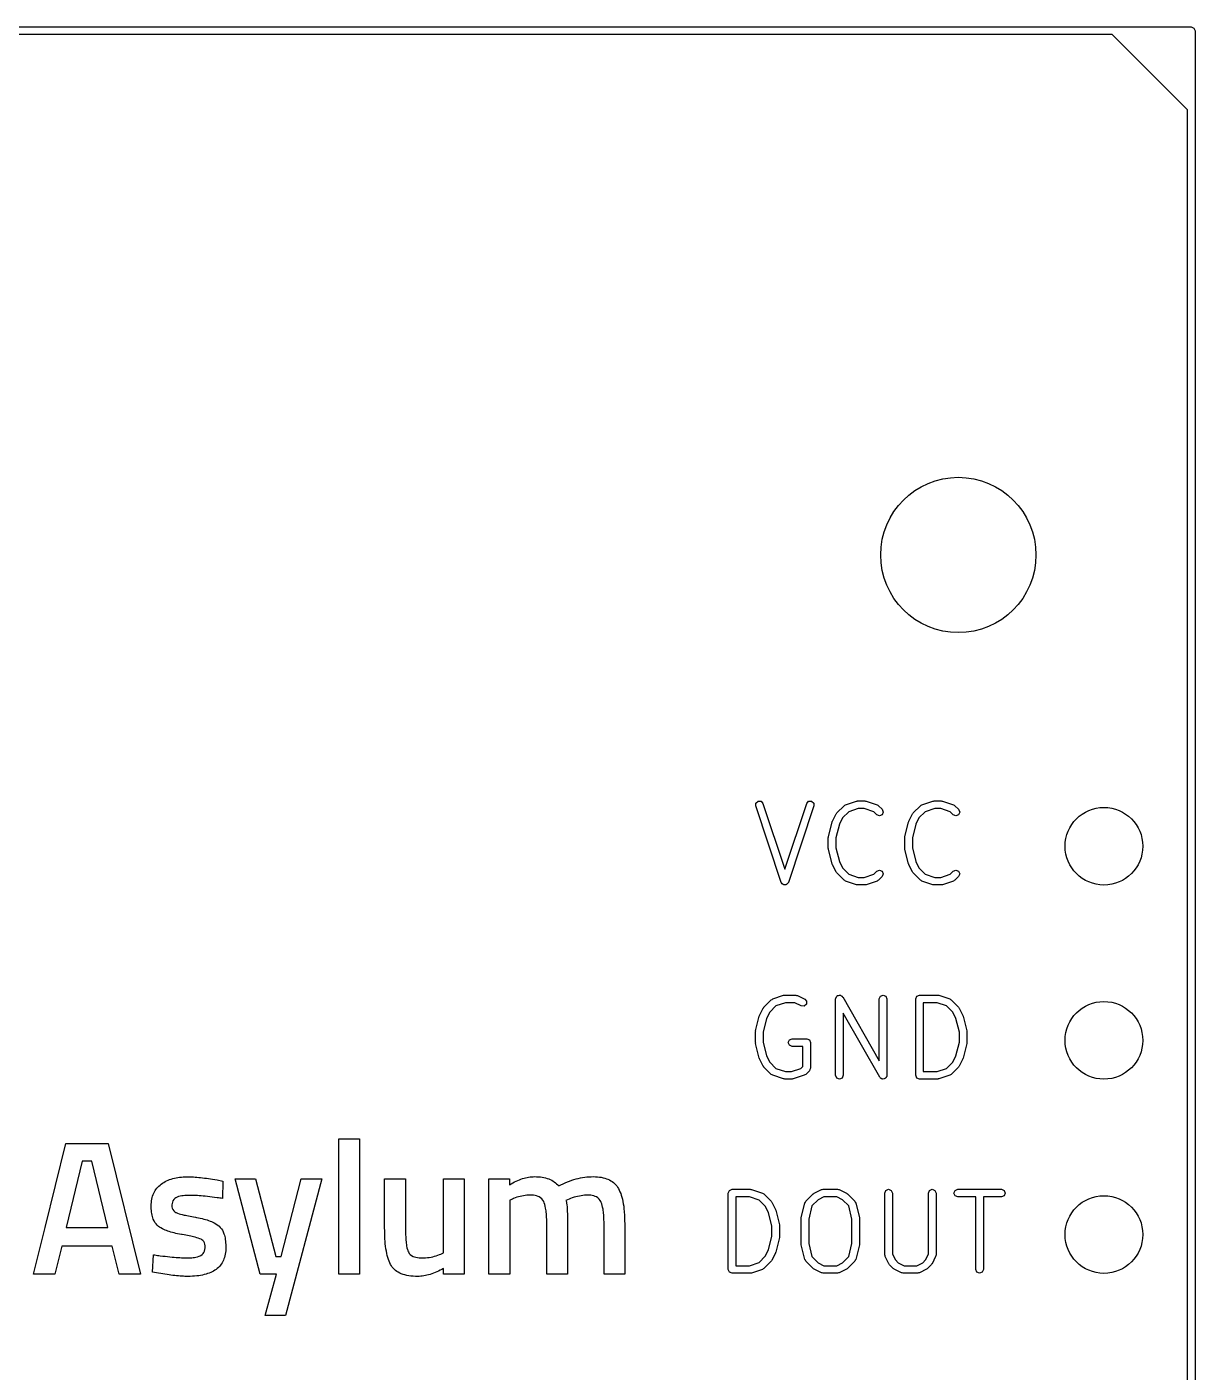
# Model space of a CAD drawing. Extents: x 51 to 109, y -109 to -51.2.
# Drawn here: x 80.52 to 95.81, y -94.51 to -76.91 of the extents above; entities that cross this region are included whole.
import ezdxf

# ---------------------------------------------------------------- set-up
doc = ezdxf.new("R2010")
doc.units = 0
doc.layers.add('BLACK', color=7, linetype='CONTINUOUS')

msp = doc.modelspace()

# ---------------------------------------------------------------- linework, layer by layer
at = {"layer": 'BLACK', "linetype": 'CONTINUOUS'}
for p, q in [((64.262, -76.912), (95.758, -76.912)), ((94.7213, -77.012), (64.312, -77.012)), ((95.708, -77.9987), (94.7213, -77.012)), ((95.758, -76.912), (95.7934, -76.9266)), ((95.7934, -76.9266), (95.808, -76.962)), ((95.808, -76.962), (95.808, -104.319)), ((95.708, -104.319), (95.708, -77.9987)), ((90.0592, -87.1032), (90.0619, -87.0651)), ((90.3926, -88.1032), (90.0592, -87.1032)), ((90.0619, -87.0651), (90.0909, -87.04)), ((90.0909, -87.04), (90.129, -87.0427)), ((90.129, -87.0427), (90.1541, -87.0716)), ((90.1541, -87.0716), (90.44, -87.9293)), ((90.44, -87.9293), (90.7259, -87.0716)), ((90.8208, -87.1032), (90.4874, -88.1032)), ((90.7259, -87.0716), (90.751, -87.0427)), ((90.751, -87.0427), (90.7891, -87.04)), ((90.7891, -87.04), (90.8181, -87.0651)), ((90.8181, -87.0651), (90.8208, -87.1032)), ((91.1189, -87.1949), (91.2142, -87.0997)), ((91.2142, -87.0997), (91.2249, -87.0952)), ((91.2249, -87.0952), (91.2337, -87.0876)), ((91.2337, -87.0876), (91.3766, -87.04)), ((91.3766, -87.04), (91.3848, -87.0406)), ((91.3848, -87.0406), (91.3924, -87.0374)), ((91.3924, -87.0374), (91.4876, -87.0374)), ((91.4876, -87.0374), (91.4952, -87.0406)), ((91.4952, -87.0406), (91.5034, -87.04)), ((91.5034, -87.04), (91.6463, -87.0876)), ((91.6463, -87.0876), (91.6551, -87.0952)), ((91.6551, -87.0952), (91.6658, -87.0997)), ((91.6658, -87.0997), (91.7134, -87.1473)), ((92.1189, -87.1949), (92.2142, -87.0997)), ((92.2142, -87.0997), (92.2249, -87.0952)), ((92.2249, -87.0952), (92.2337, -87.0876)), ((92.2337, -87.0876), (92.3766, -87.04)), ((92.3766, -87.04), (92.3848, -87.0406)), ((92.3848, -87.0406), (92.3924, -87.0374)), ((92.3924, -87.0374), (92.4876, -87.0374)), ((92.4876, -87.0374), (92.4952, -87.0406)), ((92.4952, -87.0406), (92.5034, -87.04)), ((92.5034, -87.04), (92.6463, -87.0876)), ((92.6463, -87.0876), (92.6551, -87.0952)), ((92.6551, -87.0952), (92.6658, -87.0997)), ((92.6658, -87.0997), (92.7134, -87.1473)), ((91.0619, -87.3032), (91.1096, -87.2079)), ((91.1096, -87.2079), (91.1158, -87.2025)), ((91.1158, -87.2025), (91.1189, -87.1949)), ((91.1954, -87.2599), (91.1538, -87.343)), ((91.2765, -87.1787), (91.1954, -87.2599)), ((91.4005, -87.1374), (91.2765, -87.1787)), ((91.4795, -87.1374), (91.4005, -87.1374)), ((91.6035, -87.1787), (91.4795, -87.1374)), ((91.6427, -87.218), (91.6035, -87.1787)), ((91.6781, -87.2327), (91.6427, -87.218)), ((91.7134, -87.218), (91.6781, -87.2327)), ((91.7134, -87.1473), (91.7281, -87.1827)), ((91.7281, -87.1827), (91.7134, -87.218)), ((92.0619, -87.3032), (92.1096, -87.2079)), ((92.1096, -87.2079), (92.1158, -87.2025)), ((92.1158, -87.2025), (92.1189, -87.1949)), ((92.1954, -87.2599), (92.1538, -87.343)), ((92.2765, -87.1787), (92.1954, -87.2599)), ((92.4005, -87.1374), (92.2765, -87.1787)), ((92.4795, -87.1374), (92.4005, -87.1374)), ((92.6035, -87.1787), (92.4795, -87.1374)), ((92.6427, -87.218), (92.6035, -87.1787)), ((92.6781, -87.2327), (92.6427, -87.218)), ((92.7134, -87.218), (92.6781, -87.2327)), ((92.7134, -87.1473), (92.7281, -87.1827)), ((92.7281, -87.1827), (92.7134, -87.218)), ((91.0105, -87.5039), (91.0582, -87.3134)), ((91.0582, -87.3134), (91.0615, -87.3088)), ((91.0615, -87.3088), (91.0619, -87.3032)), ((91.1538, -87.343), (91.109, -87.5221)), ((92.0105, -87.5039), (92.0582, -87.3134)), ((92.0582, -87.3134), (92.0615, -87.3088)), ((92.0615, -87.3088), (92.0619, -87.3032)), ((92.1538, -87.343), (92.109, -87.5221)), ((91.009, -87.516), (91.0115, -87.5101)), ((91.009, -87.6588), (91.009, -87.516)), ((91.0115, -87.5101), (91.0105, -87.5039)), ((91.109, -87.5221), (91.109, -87.6527)), ((92.009, -87.516), (92.0115, -87.5101)), ((92.009, -87.6588), (92.009, -87.516)), ((92.0115, -87.5101), (92.0105, -87.5039)), ((92.109, -87.5221), (92.109, -87.6527)), ((91.0115, -87.6647), (91.009, -87.6588)), ((91.0105, -87.671), (91.0115, -87.6647)), ((91.0582, -87.8614), (91.0105, -87.671)), ((91.109, -87.6527), (91.1538, -87.8319)), ((92.0115, -87.6647), (92.009, -87.6588)), ((92.0105, -87.671), (92.0115, -87.6647)), ((92.0582, -87.8614), (92.0105, -87.671)), ((92.109, -87.6527), (92.1538, -87.8319)), ((91.0615, -87.866), (91.0582, -87.8614)), ((91.0619, -87.8717), (91.0615, -87.866)), ((91.1096, -87.9669), (91.0619, -87.8717)), ((91.1158, -87.9723), (91.1096, -87.9669)), ((91.1189, -87.9799), (91.1158, -87.9723)), ((91.2142, -88.0752), (91.1189, -87.9799)), ((91.1538, -87.8319), (91.1954, -87.9149)), ((91.1954, -87.9149), (91.2765, -87.9961)), ((91.6035, -87.9961), (91.6427, -87.9568)), ((91.6427, -87.9568), (91.6781, -87.9422)), ((91.6781, -87.9422), (91.7134, -87.9568)), ((91.7134, -87.9568), (91.7281, -87.9922)), ((92.0615, -87.866), (92.0582, -87.8614)), ((92.0619, -87.8717), (92.0615, -87.866)), ((92.1096, -87.9669), (92.0619, -87.8717)), ((92.1158, -87.9723), (92.1096, -87.9669)), ((92.1189, -87.9799), (92.1158, -87.9723)), ((92.2142, -88.0752), (92.1189, -87.9799)), ((92.1538, -87.8319), (92.1954, -87.9149)), ((92.1954, -87.9149), (92.2765, -87.9961)), ((92.6035, -87.9961), (92.6427, -87.9568)), ((92.6427, -87.9568), (92.6781, -87.9422)), ((92.6781, -87.9422), (92.7134, -87.9568)), ((92.7134, -87.9568), (92.7281, -87.9922)), ((90.395, -88.1061), (90.3926, -88.1032)), ((90.3953, -88.1098), (90.395, -88.1061)), ((90.4073, -88.1202), (90.3953, -88.1098)), ((90.4176, -88.1321), (90.4073, -88.1202)), ((90.4214, -88.1324), (90.4176, -88.1321)), ((90.4242, -88.1349), (90.4214, -88.1324)), ((90.44, -88.1337), (90.4242, -88.1349)), ((90.4558, -88.1349), (90.44, -88.1337)), ((90.4586, -88.1324), (90.4558, -88.1349)), ((90.4624, -88.1321), (90.4586, -88.1324)), ((90.4727, -88.1202), (90.4624, -88.1321)), ((90.4847, -88.1098), (90.4727, -88.1202)), ((90.485, -88.1061), (90.4847, -88.1098)), ((90.4874, -88.1032), (90.485, -88.1061)), ((91.2249, -88.0796), (91.2142, -88.0752)), ((91.2337, -88.0872), (91.2249, -88.0796)), ((91.3766, -88.1349), (91.2337, -88.0872)), ((91.2765, -87.9961), (91.4005, -88.0374)), ((91.3848, -88.1343), (91.3766, -88.1349)), ((91.3924, -88.1374), (91.3848, -88.1343)), ((91.4876, -88.1374), (91.3924, -88.1374)), ((91.4005, -88.0374), (91.4795, -88.0374)), ((91.4795, -88.0374), (91.6035, -87.9961)), ((91.4952, -88.1343), (91.4876, -88.1374)), ((91.5034, -88.1349), (91.4952, -88.1343)), ((91.6463, -88.0872), (91.5034, -88.1349)), ((91.6551, -88.0796), (91.6463, -88.0872)), ((91.6658, -88.0752), (91.6551, -88.0796)), ((91.7135, -88.0275), (91.6658, -88.0752)), ((91.7281, -87.9922), (91.7135, -88.0275)), ((92.2249, -88.0796), (92.2142, -88.0752)), ((92.2337, -88.0872), (92.2249, -88.0796)), ((92.3766, -88.1349), (92.2337, -88.0872)), ((92.2765, -87.9961), (92.4005, -88.0374)), ((92.3848, -88.1343), (92.3766, -88.1349)), ((92.3924, -88.1374), (92.3848, -88.1343)), ((92.4876, -88.1374), (92.3924, -88.1374)), ((92.4005, -88.0374), (92.4795, -88.0374)), ((92.4795, -88.0374), (92.6035, -87.9961)), ((92.4952, -88.1343), (92.4876, -88.1374)), ((92.5034, -88.1349), (92.4952, -88.1343)), ((92.6463, -88.0872), (92.5034, -88.1349)), ((92.6551, -88.0796), (92.6463, -88.0872)), ((92.6658, -88.0752), (92.6551, -88.0796)), ((92.7135, -88.0275), (92.6658, -88.0752)), ((92.7281, -87.9922), (92.7135, -88.0275)), ((90.1096, -89.8432), (90.1572, -89.7479)), ((90.1572, -89.7479), (90.1634, -89.7425)), ((90.1634, -89.7425), (90.1666, -89.7349)), ((90.1666, -89.7349), (90.2618, -89.6397)), ((90.3242, -89.7187), (90.243, -89.7999)), ((90.2618, -89.6397), (90.2725, -89.6352)), ((90.2725, -89.6352), (90.2813, -89.6276)), ((90.2813, -89.6276), (90.4242, -89.58)), ((90.4481, -89.6774), (90.3242, -89.7187)), ((90.4242, -89.58), (90.4324, -89.5806)), ((90.4324, -89.5806), (90.44, -89.5774)), ((90.44, -89.5774), (90.5829, -89.5774)), ((90.5711, -89.6774), (90.4481, -89.6774)), ((90.6557, -89.7198), (90.5711, -89.6774)), ((90.5829, -89.5774), (90.5936, -89.5819)), ((90.5936, -89.5819), (90.6052, -89.5827)), ((90.6052, -89.5827), (90.7005, -89.6303)), ((90.6939, -89.7225), (90.6557, -89.7198)), ((90.7228, -89.6974), (90.6939, -89.7225)), ((90.7005, -89.6303), (90.7255, -89.6592)), ((90.7255, -89.6592), (90.7228, -89.6974)), ((91.1043, -89.6274), (91.1069, -89.6211)), ((91.1043, -90.6274), (91.1043, -89.6274)), ((91.106, -89.6143), (91.114, -89.604)), ((91.1069, -89.6211), (91.106, -89.6143)), ((91.114, -89.604), (91.1189, -89.5921)), ((91.1189, -89.5921), (91.1253, -89.5894)), ((91.1253, -89.5894), (91.1295, -89.584)), ((91.1295, -89.584), (91.1423, -89.5824)), ((91.1423, -89.5824), (91.1543, -89.5774)), ((91.1543, -89.5774), (91.1606, -89.58)), ((91.1606, -89.58), (91.1674, -89.5792)), ((91.1674, -89.5792), (91.1777, -89.5871)), ((91.1777, -89.5871), (91.1896, -89.5921)), ((91.1896, -89.5921), (91.1923, -89.5984)), ((91.1923, -89.5984), (91.1977, -89.6026)), ((91.1977, -89.6026), (91.6757, -90.4391)), ((91.6757, -89.6274), (91.6904, -89.5921)), ((91.6757, -90.4391), (91.6757, -89.6274)), ((91.6904, -89.5921), (91.7257, -89.5774)), ((91.7257, -89.5774), (91.7611, -89.5921)), ((91.7611, -89.5921), (91.7757, -89.6274)), ((91.7757, -89.6274), (91.7757, -90.6274)), ((92.1519, -89.6274), (92.1666, -89.5921)), ((92.1519, -90.6274), (92.1519, -89.6274)), ((92.1666, -89.5921), (92.2019, -89.5774)), ((92.2019, -89.5774), (92.44, -89.5774)), ((92.4319, -89.6774), (92.2519, -89.6774)), ((92.2519, -89.6774), (92.2519, -90.5774)), ((92.5558, -89.7187), (92.4319, -89.6774)), ((92.44, -89.5774), (92.4476, -89.5806)), ((92.4476, -89.5806), (92.4558, -89.58)), ((92.4558, -89.58), (92.5987, -89.6276)), ((92.637, -89.7999), (92.5558, -89.7187)), ((92.5987, -89.6276), (92.6075, -89.6352)), ((92.6075, -89.6352), (92.6182, -89.6397)), ((92.6182, -89.6397), (92.7134, -89.7349)), ((92.7134, -89.7349), (92.7166, -89.7425)), ((92.7166, -89.7425), (92.7228, -89.7479)), ((92.7228, -89.7479), (92.7704, -89.8432)), ((90.0582, -90.0439), (90.1058, -89.8534)), ((90.1058, -89.8534), (90.1092, -89.8488)), ((90.1092, -89.8488), (90.1096, -89.8432)), ((90.2015, -89.883), (90.1567, -90.0621)), ((90.243, -89.7999), (90.2015, -89.883)), ((91.6823, -90.6522), (91.2043, -89.8157)), ((91.2043, -89.8157), (91.2043, -90.6274)), ((92.6785, -89.883), (92.637, -89.7999)), ((92.7233, -90.0621), (92.6785, -89.883)), ((92.7704, -89.8432), (92.7708, -89.8488)), ((92.7708, -89.8488), (92.7742, -89.8534)), ((92.7742, -89.8534), (92.8218, -90.0439)), ((90.0567, -90.056), (90.0591, -90.0501)), ((90.0567, -90.1988), (90.0567, -90.056)), ((90.0591, -90.0501), (90.0582, -90.0439)), ((90.1567, -90.0621), (90.1567, -90.1927)), ((92.7233, -90.1927), (92.7233, -90.0621)), ((92.8218, -90.0439), (92.8209, -90.0501)), ((92.8209, -90.0501), (92.8233, -90.056)), ((92.8233, -90.056), (92.8233, -90.1988)), ((90.0591, -90.2047), (90.0567, -90.1988)), ((90.0582, -90.211), (90.0591, -90.2047)), ((90.1058, -90.4014), (90.0582, -90.211)), ((90.1567, -90.1927), (90.2015, -90.3719)), ((90.4852, -90.1988), (90.4999, -90.1635)), ((90.4999, -90.2342), (90.4852, -90.1988)), ((90.4999, -90.1635), (90.5352, -90.1488)), ((90.5352, -90.2488), (90.4999, -90.2342)), ((90.5352, -90.1488), (90.7257, -90.1488)), ((90.6757, -90.2488), (90.5352, -90.2488)), ((90.6757, -90.5115), (90.6757, -90.2488)), ((90.7257, -90.1488), (90.7611, -90.1635)), ((90.7611, -90.1635), (90.7757, -90.1988)), ((90.7757, -90.1988), (90.7757, -90.5322)), ((92.6785, -90.3719), (92.7233, -90.1927)), ((92.8218, -90.211), (92.7742, -90.4014)), ((92.8233, -90.1988), (92.8209, -90.2047)), ((92.8209, -90.2047), (92.8218, -90.211)), ((90.1092, -90.406), (90.1058, -90.4014)), ((90.1096, -90.4117), (90.1092, -90.406)), ((90.1572, -90.5069), (90.1096, -90.4117)), ((90.2015, -90.3719), (90.243, -90.4549)), ((92.637, -90.4549), (92.6785, -90.3719)), ((92.7704, -90.4117), (92.7228, -90.5069)), ((92.7708, -90.406), (92.7704, -90.4117)), ((92.7742, -90.4014), (92.7708, -90.406)), ((90.1634, -90.5123), (90.1572, -90.5069)), ((90.1665, -90.5199), (90.1634, -90.5123)), ((90.2618, -90.6152), (90.1665, -90.5199)), ((90.243, -90.4549), (90.3242, -90.5361)), ((90.2725, -90.6196), (90.2618, -90.6152)), ((90.2813, -90.6272), (90.2725, -90.6196)), ((90.4242, -90.6749), (90.2813, -90.6272)), ((90.3242, -90.5361), (90.4481, -90.5774)), ((90.4481, -90.5774), (90.5271, -90.5774)), ((90.5271, -90.5774), (90.6511, -90.5361)), ((90.6939, -90.6272), (90.551, -90.6749)), ((90.6511, -90.5361), (90.6757, -90.5115)), ((90.7027, -90.6196), (90.6939, -90.6272)), ((90.7135, -90.6152), (90.7027, -90.6196)), ((90.7611, -90.5675), (90.7135, -90.6152)), ((90.7684, -90.5499), (90.7611, -90.5675)), ((90.7757, -90.5322), (90.7684, -90.5499)), ((91.1189, -90.6628), (91.1043, -90.6274)), ((91.2043, -90.6274), (91.1896, -90.6628)), ((91.7757, -90.6274), (91.7731, -90.6338)), ((92.1666, -90.6628), (92.1519, -90.6274)), ((92.2519, -90.5774), (92.4319, -90.5774)), ((92.4319, -90.5774), (92.5558, -90.5361)), ((92.5987, -90.6272), (92.4558, -90.6749)), ((92.5558, -90.5361), (92.637, -90.4549)), ((92.6075, -90.6196), (92.5987, -90.6272)), ((92.6182, -90.6152), (92.6075, -90.6196)), ((92.7135, -90.5199), (92.6182, -90.6152)), ((92.7166, -90.5123), (92.7135, -90.5199)), ((92.7228, -90.5069), (92.7166, -90.5123)), ((90.4324, -90.6743), (90.4242, -90.6749)), ((90.44, -90.6774), (90.4324, -90.6743)), ((90.5352, -90.6774), (90.44, -90.6774)), ((90.5428, -90.6743), (90.5352, -90.6774)), ((90.551, -90.6749), (90.5428, -90.6743)), ((91.1543, -90.6774), (91.1189, -90.6628)), ((91.1896, -90.6628), (91.1543, -90.6774)), ((91.6877, -90.6564), (91.6823, -90.6522)), ((91.6904, -90.6628), (91.6877, -90.6564)), ((91.7023, -90.6677), (91.6904, -90.6628)), ((91.7126, -90.6757), (91.7023, -90.6677)), ((91.7194, -90.6748), (91.7126, -90.6757)), ((91.7257, -90.6774), (91.7194, -90.6748)), ((91.7377, -90.6725), (91.7257, -90.6774)), ((91.7505, -90.6708), (91.7377, -90.6725)), ((91.7547, -90.6654), (91.7505, -90.6708)), ((91.7611, -90.6628), (91.7547, -90.6654)), ((91.766, -90.6508), (91.7611, -90.6628)), ((91.774, -90.6406), (91.766, -90.6508)), ((91.7731, -90.6338), (91.774, -90.6406)), ((92.2019, -90.6774), (92.1666, -90.6628)), ((92.44, -90.6774), (92.2019, -90.6774)), ((92.4476, -90.6743), (92.44, -90.6774)), ((92.4558, -90.6749), (92.4476, -90.6743)), ((84.6032, -93.2307), (84.6032, -91.4598)), ((84.6032, -91.4598), (84.8759, -91.4598)), ((84.8759, -91.4598), (84.8759, -93.2307)), ((80.761, -92.618), (81.0327, -91.5171)), ((81.0327, -91.5171), (81.5855, -91.5171)), ((81.5855, -91.5171), (82.0107, -93.2307)), ((81.2477, -91.7499), (81.0349, -92.618)), ((81.3727, -91.7499), (81.2477, -91.7499)), ((81.5829, -92.618), (81.3727, -91.7499)), ((82.2979, -92.0384), (82.3152, -92.0276)), ((82.3152, -92.0276), (82.3331, -92.0176)), ((82.3331, -92.0176), (82.3516, -92.0083)), ((82.3516, -92.0083), (82.3706, -91.9998)), ((82.3706, -91.9998), (82.3903, -91.992)), ((82.3903, -91.992), (82.4105, -91.9849)), ((82.4105, -91.9849), (82.4312, -91.9786)), ((82.4312, -91.9786), (82.4526, -91.973)), ((82.4526, -91.973), (82.4745, -91.9682)), ((82.4745, -91.9682), (82.497, -91.9641)), ((82.497, -91.9641), (82.5201, -91.9608)), ((82.5201, -91.9608), (82.5438, -91.9582)), ((82.5438, -91.9582), (82.568, -91.9563)), ((82.568, -91.9563), (82.5928, -91.9552)), ((82.5928, -91.9552), (82.6182, -91.9548)), ((82.6182, -91.9548), (82.6384, -91.955)), ((82.6384, -91.955), (82.6593, -91.9555)), ((82.6593, -91.9555), (82.6807, -91.9563)), ((82.6807, -91.9563), (82.7027, -91.9574)), ((82.7027, -91.9574), (82.7252, -91.9588)), ((82.7252, -91.9588), (82.7483, -91.9605)), ((82.7483, -91.9605), (82.772, -91.9626)), ((82.772, -91.9626), (82.7962, -91.9649)), ((82.7962, -91.9649), (82.8211, -91.9676)), ((82.8211, -91.9676), (82.8464, -91.9706)), ((82.8464, -91.9706), (82.8724, -91.9739)), ((82.8724, -91.9739), (82.8989, -91.9776)), ((82.8989, -91.9776), (82.926, -91.9815)), ((82.926, -91.9815), (82.9537, -91.9858)), ((82.9537, -91.9858), (82.982, -91.9903)), ((82.982, -91.9903), (83.0108, -91.9952)), ((83.0108, -91.9952), (83.0881, -92.01)), ((83.0881, -92.01), (83.0833, -92.2375)), ((83.5762, -93.2307), (83.2483, -91.98)), ((83.2483, -91.98), (83.5162, -91.98)), ((83.5162, -91.98), (83.7811, -92.9979)), ((83.8489, -92.9979), (84.1138, -91.98)), ((84.3839, -91.98), (83.9088, -93.7683)), ((84.1138, -91.98), (84.3839, -91.98)), ((85.2042, -92.6327), (85.2042, -91.98)), ((85.2042, -91.98), (85.4769, -91.98)), ((85.4769, -91.98), (85.4769, -92.6353)), ((85.9746, -92.9506), (85.9746, -91.98)), ((85.9746, -91.98), (86.2452, -91.98)), ((86.2452, -91.98), (86.2452, -93.2307)), ((86.5683, -93.2307), (86.5683, -91.98)), ((86.5683, -91.98), (86.8384, -91.98)), ((86.8384, -91.98), (86.8384, -92.0578)), ((86.8604, -92.045), (86.8823, -92.0331)), ((86.8823, -92.0331), (86.9039, -92.022)), ((86.9039, -92.022), (86.9253, -92.0118)), ((86.9253, -92.0118), (86.9464, -92.0023)), ((86.9464, -92.0023), (86.9674, -91.9937)), ((86.9674, -91.9937), (86.988, -91.9859)), ((86.988, -91.9859), (87.0085, -91.9789)), ((87.0085, -91.9789), (87.0287, -91.9728)), ((87.0287, -91.9728), (87.0487, -91.9674)), ((87.0487, -91.9674), (87.0684, -91.9629)), ((87.0684, -91.9629), (87.0879, -91.9592)), ((87.0879, -91.9592), (87.1072, -91.9564)), ((87.1072, -91.9564), (87.1262, -91.9543)), ((87.1262, -91.9543), (87.1451, -91.9531)), ((87.1451, -91.9531), (87.1636, -91.9527)), ((87.1636, -91.9527), (87.1904, -91.9531)), ((87.1904, -91.9531), (87.2162, -91.9546)), ((87.2162, -91.9546), (87.2411, -91.957)), ((87.2411, -91.957), (87.2651, -91.9603)), ((87.2651, -91.9603), (87.2882, -91.9646)), ((87.2882, -91.9646), (87.3103, -91.9699)), ((87.3103, -91.9699), (87.3316, -91.9761)), ((87.3316, -91.9761), (87.3519, -91.9833)), ((87.3519, -91.9833), (87.3713, -91.9914)), ((87.3713, -91.9914), (87.3898, -92.0005)), ((87.3898, -92.0005), (87.4074, -92.0105)), ((87.4074, -92.0105), (87.424, -92.0215)), ((87.424, -92.0215), (87.4398, -92.0335)), ((87.4398, -92.0335), (87.4546, -92.0464)), ((87.5384, -92.0464), (87.5667, -92.0335)), ((87.5667, -92.0335), (87.5951, -92.0215)), ((87.5951, -92.0215), (87.6235, -92.0105)), ((87.6235, -92.0105), (87.6518, -92.0005)), ((87.6518, -92.0005), (87.6801, -91.9914)), ((87.6801, -91.9914), (87.7084, -91.9833)), ((87.7084, -91.9833), (87.7367, -91.9761)), ((87.7367, -91.9761), (87.7649, -91.9699)), ((87.7649, -91.9699), (87.7932, -91.9646)), ((87.7932, -91.9646), (87.8214, -91.9603)), ((87.8214, -91.9603), (87.8496, -91.957)), ((87.8496, -91.957), (87.8777, -91.9546)), ((87.8777, -91.9546), (87.9059, -91.9531)), ((87.9059, -91.9531), (87.934, -91.9527)), ((87.934, -91.9527), (87.9617, -91.9532)), ((87.9617, -91.9532), (87.9883, -91.9548)), ((87.9883, -91.9548), (88.0139, -91.9575)), ((88.0139, -91.9575), (88.0384, -91.9613)), ((88.0384, -91.9613), (88.0619, -91.9662)), ((88.0619, -91.9662), (88.0844, -91.9722)), ((88.0844, -91.9722), (88.1058, -91.9793)), ((88.1058, -91.9793), (88.1262, -91.9874)), ((88.1262, -91.9874), (88.1455, -91.9966)), ((88.1455, -91.9966), (88.1638, -92.0069)), ((88.1638, -92.0069), (88.1811, -92.0183)), ((88.1811, -92.0183), (88.1973, -92.0308)), ((88.1973, -92.0308), (88.2125, -92.0444)), ((82.1629, -92.2269), (82.1685, -92.207)), ((82.1685, -92.207), (82.1752, -92.1878)), ((82.1752, -92.1878), (82.1828, -92.1695)), ((82.1828, -92.1695), (82.1915, -92.1519)), ((82.1915, -92.1519), (82.2013, -92.135)), ((82.2013, -92.135), (82.212, -92.1189)), ((82.212, -92.1189), (82.2238, -92.1036)), ((82.2238, -92.1036), (82.2366, -92.089)), ((82.2366, -92.089), (82.2505, -92.0752)), ((82.2505, -92.0752), (82.2653, -92.0622)), ((82.2653, -92.0622), (82.2812, -92.0499)), ((82.2812, -92.0499), (82.2979, -92.0384)), ((82.5267, -92.2086), (82.5069, -92.2137)), ((82.5491, -92.2045), (82.5267, -92.2086)), ((82.5676, -92.202), (82.5491, -92.2045)), ((82.5874, -92.2001), (82.5676, -92.202)), ((82.6087, -92.1987), (82.5874, -92.2001)), ((82.6314, -92.1979), (82.6087, -92.1987)), ((82.6555, -92.1976), (82.6314, -92.1979)), ((82.6727, -92.1977), (82.6555, -92.1976)), ((82.6912, -92.1982), (82.6727, -92.1977)), ((82.7109, -92.199), (82.6912, -92.1982)), ((82.7319, -92.2001), (82.7109, -92.199)), ((82.7542, -92.2015), (82.7319, -92.2001)), ((82.7778, -92.2032), (82.7542, -92.2015)), ((82.8026, -92.2052), (82.7778, -92.2032)), ((82.8287, -92.2076), (82.8026, -92.2052)), ((82.8561, -92.2102), (82.8287, -92.2076)), ((82.8847, -92.2132), (82.8561, -92.2102)), ((86.8384, -92.0578), (86.8604, -92.045)), ((86.9759, -92.2109), (86.9544, -92.2167)), ((86.9976, -92.206), (86.9759, -92.2109)), ((87.0197, -92.2021), (86.9976, -92.206)), ((87.0421, -92.199), (87.0197, -92.2021)), ((87.0648, -92.1968), (87.0421, -92.199)), ((87.0878, -92.1954), (87.0648, -92.1968)), ((87.1111, -92.195), (87.0878, -92.1954)), ((87.1276, -92.1953), (87.1111, -92.195)), ((87.151, -92.1971), (87.1276, -92.1953)), ((87.1727, -92.2003), (87.151, -92.1971)), ((87.1927, -92.205), (87.1727, -92.2003)), ((87.2111, -92.2113), (87.1927, -92.205)), ((87.2277, -92.219), (87.2111, -92.2113)), ((87.4546, -92.0464), (87.4685, -92.0603)), ((87.4685, -92.0603), (87.4815, -92.0751)), ((87.4815, -92.0751), (87.5099, -92.0603)), ((87.5099, -92.0603), (87.5384, -92.0464)), ((87.7293, -92.2109), (87.7062, -92.2167)), ((87.7521, -92.206), (87.7293, -92.2109)), ((87.7746, -92.2021), (87.7521, -92.206)), ((87.7968, -92.199), (87.7746, -92.2021)), ((87.8187, -92.1968), (87.7968, -92.199)), ((87.8402, -92.1954), (87.8187, -92.1968)), ((87.8615, -92.195), (87.8402, -92.1954)), ((87.8774, -92.1953), (87.8615, -92.195)), ((87.9, -92.1971), (87.8774, -92.1953)), ((87.9211, -92.2003), (87.9, -92.1971)), ((87.9405, -92.205), (87.9211, -92.2003)), ((87.9584, -92.2113), (87.9405, -92.205)), ((87.9748, -92.219), (87.9584, -92.2113)), ((88.2125, -92.0444), (88.2267, -92.0591)), ((88.2267, -92.0591), (88.2398, -92.0748)), ((88.2398, -92.0748), (88.2519, -92.0916)), ((88.2519, -92.0916), (88.2631, -92.1097)), ((88.2631, -92.1097), (88.2736, -92.1293)), ((88.2736, -92.1293), (88.2833, -92.1503)), ((88.2833, -92.1503), (88.2924, -92.1729)), ((88.2924, -92.1729), (88.3007, -92.1969)), ((88.3007, -92.1969), (88.3083, -92.2225)), ((89.6995, -92.1674), (89.7142, -92.1321)), ((89.6995, -93.1674), (89.6995, -92.1674)), ((89.7142, -92.1321), (89.7495, -92.1174)), ((89.7495, -92.1174), (89.9876, -92.1174)), ((89.9876, -92.1174), (89.9952, -92.1206)), ((89.9952, -92.1206), (90.0034, -92.12)), ((90.0034, -92.12), (90.1463, -92.1676)), ((90.1463, -92.1676), (90.1551, -92.1752)), ((90.1551, -92.1752), (90.1658, -92.1797)), ((90.1658, -92.1797), (90.2611, -92.2749)), ((90.7142, -92.2749), (90.8094, -92.1797)), ((90.8094, -92.1797), (90.817, -92.1765)), ((90.817, -92.1765), (90.8224, -92.1703)), ((90.8224, -92.1703), (90.9176, -92.1227)), ((90.9176, -92.1227), (90.9292, -92.1219)), ((90.9292, -92.1219), (90.94, -92.1174)), ((90.94, -92.1174), (91.1305, -92.1174)), ((91.1305, -92.1174), (91.1412, -92.1219)), ((91.1412, -92.1219), (91.1528, -92.1227)), ((91.1528, -92.1227), (91.2481, -92.1703)), ((91.2481, -92.1703), (91.2535, -92.1765)), ((91.2535, -92.1765), (91.2611, -92.1797)), ((91.2611, -92.1797), (91.3563, -92.2749)), ((91.7471, -92.1674), (91.7618, -92.1321)), ((91.7471, -92.9769), (91.7471, -92.1674)), ((91.7618, -92.1321), (91.7971, -92.1174)), ((91.7971, -92.1174), (91.8325, -92.1321)), ((91.8325, -92.1321), (91.8471, -92.1674)), ((91.8471, -92.1674), (91.8471, -92.9651)), ((92.3186, -92.1674), (92.3332, -92.1321)), ((92.3186, -92.9651), (92.3186, -92.1674)), ((92.3332, -92.1321), (92.3686, -92.1174)), ((92.3686, -92.1174), (92.4039, -92.1321)), ((92.4039, -92.1321), (92.4186, -92.1674)), ((92.4186, -92.1674), (92.4186, -92.9769)), ((92.6519, -92.1674), (92.6666, -92.1321)), ((92.6666, -92.2028), (92.6519, -92.1674)), ((92.6666, -92.1321), (92.7019, -92.1174)), ((92.7019, -92.2174), (92.6666, -92.2028)), ((92.7019, -92.1174), (93.2733, -92.1174)), ((93.2733, -92.1174), (93.3087, -92.1321)), ((93.3087, -92.2028), (93.2733, -92.2174)), ((93.3087, -92.1321), (93.3233, -92.1674)), ((93.3233, -92.1674), (93.3087, -92.2028)), ((82.1501, -92.3379), (82.1506, -92.3141)), ((82.1501, -92.3498), (82.1501, -92.3379)), ((82.1509, -92.3729), (82.1501, -92.3498)), ((82.1506, -92.3141), (82.1521, -92.2912)), ((82.1524, -92.395), (82.1509, -92.3729)), ((82.1521, -92.2912), (82.1547, -92.269)), ((82.1547, -92.269), (82.1582, -92.2476)), ((82.1582, -92.2476), (82.1629, -92.2269)), ((82.422, -92.3037), (82.4202, -92.3237)), ((82.4202, -92.3237), (82.4202, -92.3279)), ((82.4202, -92.3279), (82.4215, -92.3479)), ((82.4215, -92.3479), (82.4257, -92.3661)), ((82.4262, -92.2856), (82.422, -92.3037)), ((82.4257, -92.3661), (82.4326, -92.3823)), ((82.433, -92.2692), (82.4262, -92.2856)), ((82.4326, -92.3823), (82.4445, -92.3992)), ((82.4444, -92.252), (82.433, -92.2692)), ((82.4566, -92.2395), (82.4444, -92.252)), ((82.4714, -92.2289), (82.4566, -92.2395)), ((82.4895, -92.2198), (82.4714, -92.2289)), ((82.5069, -92.2137), (82.4895, -92.2198)), ((82.9146, -92.2165), (82.8847, -92.2132)), ((82.9458, -92.2201), (82.9146, -92.2165)), ((82.9783, -92.224), (82.9458, -92.2201)), ((83.012, -92.2282), (82.9783, -92.224)), ((83.0293, -92.2304), (83.012, -92.2282)), ((83.047, -92.2327), (83.0293, -92.2304)), ((83.065, -92.2351), (83.047, -92.2327)), ((83.0833, -92.2375), (83.065, -92.2351)), ((86.8783, -92.2454), (86.841, -92.2601)), ((86.841, -92.2601), (86.841, -93.2307)), ((86.8918, -92.2393), (86.8783, -92.2454)), ((86.9124, -92.2308), (86.8918, -92.2393)), ((86.9333, -92.2233), (86.9124, -92.2308)), ((86.9544, -92.2167), (86.9333, -92.2233)), ((87.2428, -92.2282), (87.2277, -92.219)), ((87.2602, -92.2429), (87.2428, -92.2282)), ((87.2746, -92.2601), (87.2602, -92.2429)), ((87.2861, -92.2801), (87.2746, -92.2601)), ((87.2932, -92.2973), (87.2861, -92.2801)), ((87.2997, -92.3169), (87.2932, -92.2973)), ((87.3054, -92.3389), (87.2997, -92.3169)), ((87.3104, -92.3633), (87.3054, -92.3389)), ((87.3134, -92.3809), (87.3104, -92.3633)), ((87.3161, -92.3996), (87.3134, -92.3809)), ((87.6187, -92.2454), (87.5762, -92.2627)), ((87.5762, -92.2627), (87.5821, -92.2837)), ((87.5821, -92.2837), (87.5851, -92.3015)), ((87.5851, -92.3015), (87.5878, -92.3231)), ((87.5878, -92.3231), (87.5901, -92.3486)), ((87.5901, -92.3486), (87.5915, -92.3677)), ((87.5915, -92.3677), (87.5927, -92.3886)), ((87.635, -92.2393), (87.6187, -92.2454)), ((87.659, -92.2308), (87.635, -92.2393)), ((87.6828, -92.2233), (87.659, -92.2308)), ((87.7062, -92.2167), (87.6828, -92.2233)), ((87.9941, -92.2316), (87.9748, -92.219)), ((88.0107, -92.2469), (87.9941, -92.2316)), ((88.0245, -92.2649), (88.0107, -92.2469)), ((88.033, -92.2801), (88.0245, -92.2649)), ((88.038, -92.2912), (88.033, -92.2801)), ((88.0449, -92.3096), (88.038, -92.2912)), ((88.0511, -92.33), (88.0449, -92.3096)), ((88.0565, -92.3525), (88.0511, -92.33)), ((88.0612, -92.3771), (88.0565, -92.3525)), ((88.064, -92.3946), (88.0612, -92.3771)), ((88.3083, -92.2225), (88.3151, -92.2495)), ((88.3151, -92.2495), (88.3213, -92.278)), ((88.3213, -92.278), (88.3267, -92.3081)), ((88.3267, -92.3081), (88.3314, -92.3396)), ((88.3314, -92.3396), (88.3354, -92.3726)), ((88.3354, -92.3726), (88.3386, -92.4071)), ((89.9795, -92.2174), (89.7995, -92.2174)), ((89.7995, -92.2174), (89.7995, -93.1174)), ((90.1035, -92.2587), (89.9795, -92.2174)), ((90.1846, -92.3399), (90.1035, -92.2587)), ((90.2262, -92.423), (90.1846, -92.3399)), ((90.2611, -92.2749), (90.2642, -92.2825)), ((90.2642, -92.2825), (90.2704, -92.2879)), ((90.2704, -92.2879), (90.3181, -92.3832)), ((90.3181, -92.3832), (90.3185, -92.3888)), ((90.6534, -92.4886), (90.701, -92.2981)), ((90.701, -92.2981), (90.709, -92.2873)), ((90.709, -92.2873), (90.7142, -92.2749)), ((90.7947, -92.3358), (90.7519, -92.5069)), ((90.8744, -92.2561), (90.7947, -92.3358)), ((90.9518, -92.2174), (90.8744, -92.2561)), ((91.1187, -92.2174), (90.9518, -92.2174)), ((91.1961, -92.2561), (91.1187, -92.2174)), ((91.2758, -92.3358), (91.1961, -92.2561)), ((91.3186, -92.5069), (91.2758, -92.3358)), ((91.3563, -92.2749), (91.3615, -92.2873)), ((91.3615, -92.2873), (91.3695, -92.2981)), ((91.3695, -92.2981), (91.4171, -92.4886)), ((92.9376, -92.2174), (92.7019, -92.2174)), ((92.9376, -93.1674), (92.9376, -92.2174)), ((93.2733, -92.2174), (93.0376, -92.2174)), ((93.0376, -92.2174), (93.0376, -93.1674)), ((82.1546, -92.4163), (82.1524, -92.395)), ((82.1576, -92.4366), (82.1546, -92.4163)), ((82.1613, -92.456), (82.1576, -92.4366)), ((82.1657, -92.4744), (82.1613, -92.456)), ((82.1709, -92.4919), (82.1657, -92.4744)), ((82.1769, -92.5084), (82.1709, -92.4919)), ((82.1872, -92.5315), (82.1769, -92.5084)), ((82.1992, -92.5525), (82.1872, -92.5315)), ((82.2128, -92.5713), (82.1992, -92.5525)), ((82.4445, -92.3992), (82.4574, -92.4112)), ((82.4574, -92.4112), (82.4731, -92.4212)), ((82.4731, -92.4212), (82.4766, -92.423)), ((82.4766, -92.423), (82.4931, -92.43)), ((82.4931, -92.43), (82.5144, -92.4372)), ((82.5144, -92.4372), (82.5334, -92.4429)), ((82.5334, -92.4429), (82.5552, -92.4487)), ((82.5552, -92.4487), (82.5796, -92.4546)), ((82.5796, -92.4546), (82.5974, -92.4587)), ((82.5974, -92.4587), (82.6164, -92.4628)), ((82.6164, -92.4628), (82.6365, -92.467)), ((82.6365, -92.467), (82.6579, -92.4713)), ((82.6579, -92.4713), (82.6804, -92.4756)), ((82.6804, -92.4756), (82.7041, -92.48)), ((82.7041, -92.48), (82.729, -92.4845)), ((82.729, -92.4845), (82.742, -92.4868)), ((82.742, -92.4868), (82.7676, -92.4915)), ((82.7676, -92.4915), (82.7923, -92.4965)), ((82.7923, -92.4965), (82.816, -92.5018)), ((82.816, -92.5018), (82.8388, -92.5074)), ((82.8388, -92.5074), (82.8606, -92.5134)), ((82.8606, -92.5134), (82.8815, -92.5197)), ((82.8815, -92.5197), (82.9014, -92.5263)), ((82.9014, -92.5263), (82.9204, -92.5333)), ((82.9204, -92.5333), (82.9385, -92.5405)), ((82.9385, -92.5405), (82.9556, -92.5481)), ((82.9556, -92.5481), (82.9717, -92.5561)), ((82.9717, -92.5561), (82.9941, -92.5686)), ((87.3184, -92.4194), (87.3161, -92.3996)), ((87.3204, -92.4403), (87.3184, -92.4194)), ((87.3221, -92.4622), (87.3204, -92.4403)), ((87.3235, -92.4852), (87.3221, -92.4622)), ((87.3246, -92.5093), (87.3235, -92.4852)), ((87.3254, -92.5344), (87.3246, -92.5093)), ((87.3259, -92.5607), (87.3254, -92.5344)), ((87.326, -92.588), (87.3259, -92.5607)), ((87.5927, -92.3886), (87.5937, -92.4112)), ((87.5937, -92.4112), (87.5946, -92.4355)), ((87.5946, -92.4355), (87.5953, -92.4615)), ((87.5953, -92.4615), (87.5959, -92.4892)), ((87.5959, -92.4892), (87.5963, -92.5187)), ((87.5963, -92.5187), (87.5965, -92.5499)), ((87.5965, -92.5499), (87.5966, -92.5828)), ((88.0664, -92.4131), (88.064, -92.3946)), ((88.0685, -92.4325), (88.0664, -92.4131)), ((88.0703, -92.4528), (88.0685, -92.4325)), ((88.0717, -92.474), (88.0703, -92.4528)), ((88.0728, -92.4961), (88.0717, -92.474)), ((88.0736, -92.5192), (88.0728, -92.4961)), ((88.0741, -92.5431), (88.0736, -92.5192)), ((88.0743, -92.568), (88.0741, -92.5431)), ((88.3386, -92.4071), (88.34, -92.425)), ((88.34, -92.425), (88.3411, -92.4432)), ((88.3411, -92.4432), (88.3421, -92.4617)), ((88.3421, -92.4617), (88.3429, -92.4807)), ((88.3429, -92.4807), (88.3436, -92.5)), ((88.3436, -92.5), (88.344, -92.5197)), ((88.344, -92.5197), (88.3443, -92.5398)), ((88.3443, -92.5398), (88.3444, -92.5602)), ((88.3444, -92.5602), (88.3444, -93.2307)), ((90.271, -92.6021), (90.2262, -92.423)), ((90.3185, -92.3888), (90.3218, -92.3934)), ((90.3218, -92.3934), (90.3695, -92.5839)), ((90.6519, -92.5008), (90.6543, -92.4949)), ((90.6519, -92.8341), (90.6519, -92.5008)), ((90.6543, -92.4949), (90.6534, -92.4886)), ((90.7519, -92.5069), (90.7519, -92.8279)), ((91.3186, -92.8279), (91.3186, -92.5069)), ((91.4171, -92.4886), (91.4161, -92.4949)), ((91.4161, -92.4949), (91.4186, -92.5008)), ((91.4186, -92.5008), (91.4186, -92.8341)), ((80.6097, -93.2307), (80.761, -92.618)), ((81.0349, -92.618), (81.5829, -92.618)), ((82.2282, -92.5881), (82.2128, -92.5713)), ((82.2452, -92.6028), (82.2282, -92.5881)), ((82.2575, -92.6117), (82.2452, -92.6028)), ((82.2775, -92.6245), (82.2575, -92.6117)), ((82.2995, -92.6366), (82.2775, -92.6245)), ((82.3152, -92.6443), (82.2995, -92.6366)), ((82.3318, -92.6517), (82.3152, -92.6443)), ((82.3492, -92.6588), (82.3318, -92.6517)), ((82.3674, -92.6656), (82.3492, -92.6588)), ((82.3865, -92.6721), (82.3674, -92.6656)), ((82.4064, -92.6783), (82.3865, -92.6721)), ((82.4272, -92.6842), (82.4064, -92.6783)), ((82.4489, -92.6898), (82.4272, -92.6842)), ((82.4714, -92.6951), (82.4489, -92.6898)), ((82.4947, -92.7001), (82.4714, -92.6951)), ((82.5189, -92.7048), (82.4947, -92.7001)), ((82.5439, -92.7091), (82.5189, -92.7048)), ((82.5565, -92.7113), (82.5439, -92.7091)), ((82.5809, -92.7155), (82.5565, -92.7113)), ((82.604, -92.7196), (82.5809, -92.7155)), ((82.626, -92.7237), (82.604, -92.7196)), ((82.6469, -92.7278), (82.626, -92.7237)), ((82.6665, -92.7318), (82.6469, -92.7278)), ((82.685, -92.7358), (82.6665, -92.7318)), ((82.7023, -92.7398), (82.685, -92.7358)), ((82.9941, -92.5686), (83.0144, -92.5818)), ((83.0144, -92.5818), (83.0325, -92.5958)), ((83.0325, -92.5958), (83.0381, -92.6006)), ((83.0381, -92.6006), (83.0538, -92.6161)), ((83.0538, -92.6161), (83.0679, -92.6338)), ((83.0679, -92.6338), (83.0805, -92.6536)), ((83.0805, -92.6536), (83.0916, -92.6755)), ((83.0916, -92.6755), (83.1011, -92.6995)), ((83.1011, -92.6995), (83.1066, -92.7167)), ((83.1066, -92.7167), (83.1114, -92.7348)), ((83.1114, -92.7348), (83.1155, -92.7538)), ((85.2043, -92.6543), (85.2042, -92.6327)), ((85.2046, -92.6754), (85.2043, -92.6543)), ((85.205, -92.6961), (85.2046, -92.6754)), ((85.2056, -92.7164), (85.205, -92.6961)), ((85.2064, -92.7363), (85.2056, -92.7164)), ((85.2073, -92.7558), (85.2064, -92.7363)), ((85.4769, -92.6353), (85.4771, -92.6629)), ((85.4771, -92.6629), (85.4775, -92.6894)), ((85.4775, -92.6894), (85.4783, -92.7147)), ((85.4783, -92.7147), (85.4793, -92.7388)), ((85.4793, -92.7388), (85.4806, -92.7618)), ((87.326, -93.2307), (87.326, -92.588)), ((87.5966, -92.5828), (87.5966, -93.2307)), ((88.0743, -93.2307), (88.0743, -92.568)), ((90.2262, -92.9119), (90.271, -92.7327)), ((90.271, -92.7327), (90.271, -92.6021)), ((90.3695, -92.5839), (90.3685, -92.5901)), ((90.3685, -92.5901), (90.371, -92.596)), ((90.371, -92.7388), (90.3685, -92.7447)), ((90.371, -92.596), (90.371, -92.7388)), ((80.9801, -92.8629), (80.8876, -93.2307)), ((81.6381, -92.8629), (80.9801, -92.8629)), ((81.7306, -93.2307), (81.6381, -92.8629)), ((82.726, -92.7456), (82.7023, -92.7398)), ((82.7471, -92.7514), (82.726, -92.7456)), ((82.7656, -92.757), (82.7471, -92.7514)), ((82.7861, -92.7644), (82.7656, -92.757)), ((82.8019, -92.7717), (82.7861, -92.7644)), ((82.8115, -92.7775), (82.8019, -92.7717)), ((82.8254, -92.7889), (82.8115, -92.7775)), ((82.8367, -92.8026), (82.8254, -92.7889)), ((82.8454, -92.8186), (82.8367, -92.8026)), ((82.8515, -92.8369), (82.8454, -92.8186)), ((82.8478, -92.9258), (82.853, -92.9063)), ((82.8549, -92.8574), (82.8515, -92.8369)), ((82.853, -92.9063), (82.8555, -92.8847)), ((82.8557, -92.8755), (82.8549, -92.8574)), ((82.8555, -92.8847), (82.8557, -92.8755)), ((83.1155, -92.7538), (83.1189, -92.7738)), ((83.1189, -92.7738), (83.1216, -92.7948)), ((83.1216, -92.7948), (83.1237, -92.8167)), ((83.1237, -92.8167), (83.1251, -92.8395)), ((83.1253, -92.8998), (83.1239, -92.9232)), ((83.1251, -92.8395), (83.1258, -92.8632)), ((83.1258, -92.8755), (83.1253, -92.8998)), ((83.1258, -92.8632), (83.1258, -92.8755)), ((85.2084, -92.7749), (85.2073, -92.7558)), ((85.2097, -92.7936), (85.2084, -92.7749)), ((85.2112, -92.8119), (85.2097, -92.7936)), ((85.2128, -92.8297), (85.2112, -92.8119)), ((85.2166, -92.8642), (85.2128, -92.8297)), ((85.221, -92.8971), (85.2166, -92.8642)), ((85.2262, -92.9283), (85.221, -92.8971)), ((85.4806, -92.7618), (85.4822, -92.7836)), ((85.4822, -92.7836), (85.4841, -92.8043)), ((85.4841, -92.8043), (85.4863, -92.8238)), ((85.4863, -92.8238), (85.4888, -92.8422)), ((85.4888, -92.8422), (85.4915, -92.8594)), ((85.4915, -92.8594), (85.4962, -92.883)), ((85.4962, -92.883), (85.5016, -92.9041)), ((85.5016, -92.9041), (85.5076, -92.9226)), ((90.1846, -92.9949), (90.2262, -92.9119)), ((90.3695, -92.751), (90.3218, -92.9414)), ((90.3685, -92.7447), (90.3695, -92.751)), ((90.6543, -92.8399), (90.6519, -92.8341)), ((90.6534, -92.8462), (90.6543, -92.8399)), ((90.701, -93.0367), (90.6534, -92.8462)), ((90.7519, -92.8279), (90.7947, -92.999)), ((91.2758, -92.999), (91.3186, -92.8279)), ((91.4171, -92.8462), (91.3695, -93.0367)), ((91.4186, -92.8341), (91.4161, -92.8399)), ((91.4161, -92.8399), (91.4171, -92.8462)), ((82.1679, -93.2033), (82.1778, -92.9754)), ((82.1778, -92.9754), (82.1964, -92.9778)), ((82.1964, -92.9778), (82.2147, -92.9802)), ((82.2147, -92.9802), (82.2326, -92.9826)), ((82.2326, -92.9826), (82.2502, -92.9848)), ((82.2502, -92.9848), (82.2675, -92.987)), ((82.2675, -92.987), (82.3011, -92.9911)), ((82.3011, -92.9911), (82.3334, -92.9949)), ((82.3334, -92.9949), (82.3643, -92.9983)), ((82.3643, -92.9983), (82.394, -93.0015)), ((82.394, -93.0015), (82.4223, -93.0043)), ((82.4223, -93.0043), (82.4494, -93.0069)), ((82.4494, -93.0069), (82.4751, -93.0091)), ((82.4751, -93.0091), (82.4995, -93.011)), ((82.4995, -93.011), (82.5226, -93.0125)), ((82.5226, -93.0125), (82.5444, -93.0138)), ((82.5444, -93.0138), (82.5649, -93.0148)), ((82.5649, -93.0148), (82.5841, -93.0154)), ((82.5841, -93.0154), (82.6019, -93.0157)), ((82.6019, -93.0157), (82.6104, -93.0157)), ((82.6104, -93.0157), (82.6346, -93.0155)), ((82.6346, -93.0155), (82.6575, -93.0146)), ((82.6575, -93.0146), (82.679, -93.0132)), ((82.679, -93.0132), (82.6992, -93.0112)), ((82.6992, -93.0112), (82.7181, -93.0086)), ((82.7181, -93.0086), (82.7355, -93.0054)), ((82.7355, -93.0054), (82.7568, -93.0003)), ((82.7568, -93.0003), (82.7756, -92.9942)), ((82.7756, -92.9942), (82.792, -92.9871)), ((82.792, -92.9871), (82.7993, -92.9832)), ((82.7993, -92.9832), (82.8155, -92.972)), ((82.8155, -92.972), (82.829, -92.9587)), ((82.829, -92.9587), (82.8398, -92.9433)), ((82.8398, -92.9433), (82.8478, -92.9258)), ((83.0765, -93.0814), (83.0661, -93.0975)), ((83.0859, -93.0645), (83.0765, -93.0814)), ((83.0943, -93.0468), (83.0859, -93.0645)), ((83.1017, -93.0282), (83.0943, -93.0468)), ((83.1081, -93.0089), (83.1017, -93.0282)), ((83.1135, -92.9887), (83.1081, -93.0089)), ((83.1179, -92.9677), (83.1135, -92.9887)), ((83.1214, -92.9459), (83.1179, -92.9677)), ((83.1239, -92.9232), (83.1214, -92.9459)), ((83.7811, -92.9979), (83.8489, -92.9979)), ((85.232, -92.958), (85.2262, -92.9283)), ((85.2385, -92.9859), (85.232, -92.958)), ((85.2457, -93.0123), (85.2385, -92.9859)), ((85.2536, -93.037), (85.2457, -93.0123)), ((85.2621, -93.0601), (85.2536, -93.037)), ((85.2714, -93.0815), (85.2621, -93.0601)), ((85.2813, -93.1013), (85.2714, -93.0815)), ((85.5076, -92.9226), (85.5143, -92.9384)), ((85.5143, -92.9384), (85.5253, -92.9566)), ((85.5253, -92.9566), (85.5394, -92.9723)), ((85.5394, -92.9723), (85.5567, -92.9855)), ((85.5567, -92.9855), (85.577, -92.9964)), ((85.577, -92.9964), (85.5944, -93.003)), ((85.5944, -93.003), (85.6135, -93.0082)), ((85.6135, -93.0082), (85.6343, -93.012)), ((85.6343, -93.012), (85.6569, -93.0145)), ((85.6569, -93.0145), (85.6812, -93.0157)), ((85.6812, -93.0157), (85.6897, -93.0157)), ((85.6897, -93.0157), (85.7149, -93.0153)), ((85.7149, -93.0153), (85.7396, -93.014)), ((85.7396, -93.014), (85.7639, -93.0118)), ((85.7639, -93.0118), (85.7879, -93.0087)), ((85.7879, -93.0087), (85.8114, -93.0047)), ((85.8114, -93.0047), (85.8345, -92.9998)), ((85.8345, -92.9998), (85.8573, -92.994)), ((85.8573, -92.994), (85.8796, -92.9874)), ((85.8796, -92.9874), (85.9016, -92.9799)), ((85.9016, -92.9799), (85.9231, -92.9715)), ((85.9231, -92.9715), (85.9373, -92.9654)), ((85.9373, -92.9654), (85.9746, -92.9506)), ((89.9795, -93.1174), (90.1035, -93.0761)), ((90.1035, -93.0761), (90.1846, -92.9949)), ((90.2611, -93.0599), (90.1658, -93.1552)), ((90.2642, -93.0523), (90.2611, -93.0599)), ((90.2704, -93.0469), (90.2642, -93.0523)), ((90.3181, -92.9517), (90.2704, -93.0469)), ((90.3185, -92.946), (90.3181, -92.9517)), ((90.3218, -92.9414), (90.3185, -92.946)), ((90.709, -93.0475), (90.701, -93.0367)), ((90.7142, -93.0599), (90.709, -93.0475)), ((90.8094, -93.1552), (90.7142, -93.0599)), ((90.7947, -92.999), (90.8744, -93.0787)), ((90.8744, -93.0787), (90.9518, -93.1174)), ((91.1187, -93.1174), (91.1961, -93.0787)), ((91.1961, -93.0787), (91.2758, -92.999)), ((91.3563, -93.0599), (91.2611, -93.1552)), ((91.3615, -93.0475), (91.3563, -93.0599)), ((91.3695, -93.0367), (91.3615, -93.0475)), ((91.7516, -92.9877), (91.7471, -92.9769)), ((91.7524, -92.9993), (91.7516, -92.9877)), ((91.8, -93.0945), (91.7524, -92.9993)), ((91.8471, -92.9651), (91.8859, -93.0426)), ((91.8859, -93.0426), (91.922, -93.0787)), ((91.922, -93.0787), (91.9994, -93.1174)), ((92.1663, -93.1174), (92.2437, -93.0787)), ((92.2437, -93.0787), (92.2799, -93.0426)), ((92.2799, -93.0426), (92.3186, -92.9651)), ((92.4133, -92.9993), (92.3657, -93.0945)), ((92.4141, -92.9877), (92.4133, -92.9993)), ((92.4186, -92.9769), (92.4141, -92.9877)), ((80.8876, -93.2307), (80.6097, -93.2307)), ((82.0107, -93.2307), (81.7306, -93.2307)), ((82.2452, -93.2155), (82.1679, -93.2033)), ((82.2739, -93.2207), (82.2452, -93.2155)), ((82.3021, -93.2255), (82.2739, -93.2207)), ((82.3296, -93.23), (82.3021, -93.2255)), ((82.3565, -93.2341), (82.3296, -93.23)), ((82.3828, -93.2379), (82.3565, -93.2341)), ((82.4084, -93.2414), (82.3828, -93.2379)), ((82.4334, -93.2446), (82.4084, -93.2414)), ((82.4578, -93.2474), (82.4334, -93.2446)), ((82.4816, -93.2499), (82.4578, -93.2474)), ((82.5047, -93.2521), (82.4816, -93.2499)), ((82.5272, -93.2539), (82.5047, -93.2521)), ((82.5491, -93.2554), (82.5272, -93.2539)), ((82.5704, -93.2566), (82.5491, -93.2554)), ((82.591, -93.2574), (82.5704, -93.2566)), ((82.611, -93.2579), (82.591, -93.2574)), ((82.6303, -93.2581), (82.611, -93.2579)), ((82.6602, -93.2577), (82.6303, -93.2581)), ((82.6892, -93.2566), (82.6602, -93.2577)), ((82.7173, -93.2548), (82.6892, -93.2566)), ((82.7445, -93.2523), (82.7173, -93.2548)), ((82.7707, -93.249), (82.7445, -93.2523)), ((82.796, -93.2451), (82.7707, -93.249)), ((82.8205, -93.2404), (82.796, -93.2451)), ((82.844, -93.2349), (82.8205, -93.2404)), ((82.8666, -93.2288), (82.844, -93.2349)), ((82.8883, -93.2219), (82.8666, -93.2288)), ((82.9091, -93.2143), (82.8883, -93.2219)), ((82.929, -93.206), (82.9091, -93.2143)), ((82.948, -93.197), (82.929, -93.206)), ((82.9661, -93.1872), (82.948, -93.197)), ((82.9832, -93.1768), (82.9661, -93.1872)), ((82.9995, -93.1656), (82.9832, -93.1768)), ((83.0148, -93.1536), (82.9995, -93.1656)), ((83.0291, -93.1408), (83.0148, -93.1536)), ((83.0424, -93.1272), (83.0291, -93.1408)), ((83.0548, -93.1127), (83.0424, -93.1272)), ((83.0661, -93.0975), (83.0548, -93.1127)), ((83.7911, -93.2307), (83.5762, -93.2307)), ((83.6413, -93.7683), (83.7911, -93.2307)), ((84.8759, -93.2307), (84.6032, -93.2307)), ((85.2919, -93.1195), (85.2813, -93.1013)), ((85.3036, -93.1363), (85.2919, -93.1195)), ((85.3165, -93.152), (85.3036, -93.1363)), ((85.3308, -93.1666), (85.3165, -93.152)), ((85.3464, -93.1801), (85.3308, -93.1666)), ((85.3634, -93.1926), (85.3464, -93.1801)), ((85.3816, -93.2039), (85.3634, -93.1926)), ((85.4012, -93.2142), (85.3816, -93.2039)), ((85.4221, -93.2234), (85.4012, -93.2142)), ((85.4444, -93.2315), (85.4221, -93.2234)), ((85.4679, -93.2386), (85.4444, -93.2315)), ((85.4928, -93.2445), (85.4679, -93.2386)), ((85.519, -93.2494), (85.4928, -93.2445)), ((85.5466, -93.2532), (85.519, -93.2494)), ((85.5755, -93.2559), (85.5466, -93.2532)), ((85.6057, -93.2575), (85.5755, -93.2559)), ((85.6372, -93.2581), (85.6057, -93.2575)), ((85.6567, -93.2576), (85.6372, -93.2581)), ((85.6764, -93.2564), (85.6567, -93.2576)), ((85.6963, -93.2544), (85.6764, -93.2564)), ((85.7164, -93.2515), (85.6963, -93.2544)), ((85.7368, -93.2478), (85.7164, -93.2515)), ((85.7573, -93.2433), (85.7368, -93.2478)), ((85.7781, -93.2379), (85.7573, -93.2433)), ((85.7991, -93.2318), (85.7781, -93.2379)), ((85.8203, -93.2248), (85.7991, -93.2318)), ((85.8417, -93.217), (85.8203, -93.2248)), ((85.8633, -93.2084), (85.8417, -93.217)), ((85.8851, -93.1989), (85.8633, -93.2084)), ((85.9072, -93.1887), (85.8851, -93.1989)), ((85.9294, -93.1776), (85.9072, -93.1887)), ((85.9519, -93.1657), (85.9294, -93.1776)), ((85.9746, -93.153), (85.9519, -93.1657)), ((85.9746, -93.2307), (85.9746, -93.153)), ((86.2452, -93.2307), (85.9746, -93.2307)), ((86.841, -93.2307), (86.5683, -93.2307)), ((87.5966, -93.2307), (87.326, -93.2307)), ((88.3444, -93.2307), (88.0743, -93.2307)), ((89.7142, -93.2028), (89.6995, -93.1674)), ((89.6995, -93.1674), (89.6995, -93.1674)), ((89.7495, -93.2174), (89.7142, -93.2028)), ((89.9876, -93.2174), (89.7495, -93.2174)), ((89.7995, -93.1174), (89.9795, -93.1174)), ((89.9952, -93.2143), (89.9876, -93.2174)), ((90.0034, -93.2149), (89.9952, -93.2143)), ((90.1463, -93.1672), (90.0034, -93.2149)), ((90.1551, -93.1596), (90.1463, -93.1672)), ((90.1658, -93.1552), (90.1551, -93.1596)), ((90.817, -93.1583), (90.8094, -93.1552)), ((90.8224, -93.1645), (90.817, -93.1583)), ((90.9176, -93.2121), (90.8224, -93.1645)), ((90.9292, -93.213), (90.9176, -93.2121)), ((90.94, -93.2174), (90.9292, -93.213)), ((91.1305, -93.2174), (90.94, -93.2174)), ((90.9518, -93.1174), (91.1187, -93.1174)), ((91.1412, -93.213), (91.1305, -93.2174)), ((91.1528, -93.2121), (91.1412, -93.213)), ((91.2481, -93.1645), (91.1528, -93.2121)), ((91.2535, -93.1583), (91.2481, -93.1645)), ((91.2611, -93.1552), (91.2535, -93.1583)), ((91.8063, -93.0999), (91.8, -93.0945)), ((91.8094, -93.1075), (91.8063, -93.0999)), ((91.857, -93.1552), (91.8094, -93.1075)), ((91.8646, -93.1583), (91.857, -93.1552)), ((91.87, -93.1645), (91.8646, -93.1583)), ((91.9653, -93.2121), (91.87, -93.1645)), ((91.9769, -93.213), (91.9653, -93.2121)), ((91.9876, -93.2174), (91.9769, -93.213)), ((92.1781, -93.2174), (91.9876, -93.2174)), ((91.9994, -93.1174), (92.1663, -93.1174)), ((92.1888, -93.213), (92.1781, -93.2174)), ((92.2005, -93.2121), (92.1888, -93.213)), ((92.2957, -93.1645), (92.2005, -93.2121)), ((92.3011, -93.1583), (92.2957, -93.1645)), ((92.3087, -93.1552), (92.3011, -93.1583)), ((92.3563, -93.1075), (92.3087, -93.1552)), ((92.3595, -93.0999), (92.3563, -93.1075)), ((92.3657, -93.0945), (92.3595, -93.0999)), ((92.9523, -93.2028), (92.9376, -93.1674)), ((92.9876, -93.2174), (92.9523, -93.2028)), ((93.023, -93.2028), (92.9876, -93.2174)), ((93.0376, -93.1674), (93.023, -93.2028)), ((83.9088, -93.7683), (83.6413, -93.7683))]:
    msp.add_line(p, q, dxfattribs=at)
at = {"layer": 'BLACK'}
for centre, radius in [((92.71, -83.82), 1.016), ((94.615, -87.63), 0.508), ((94.615, -90.17), 0.508), ((94.615, -92.71), 0.508)]:
    msp.add_circle(centre, radius, dxfattribs=at)

doc.saveas('drawing.dxf')
